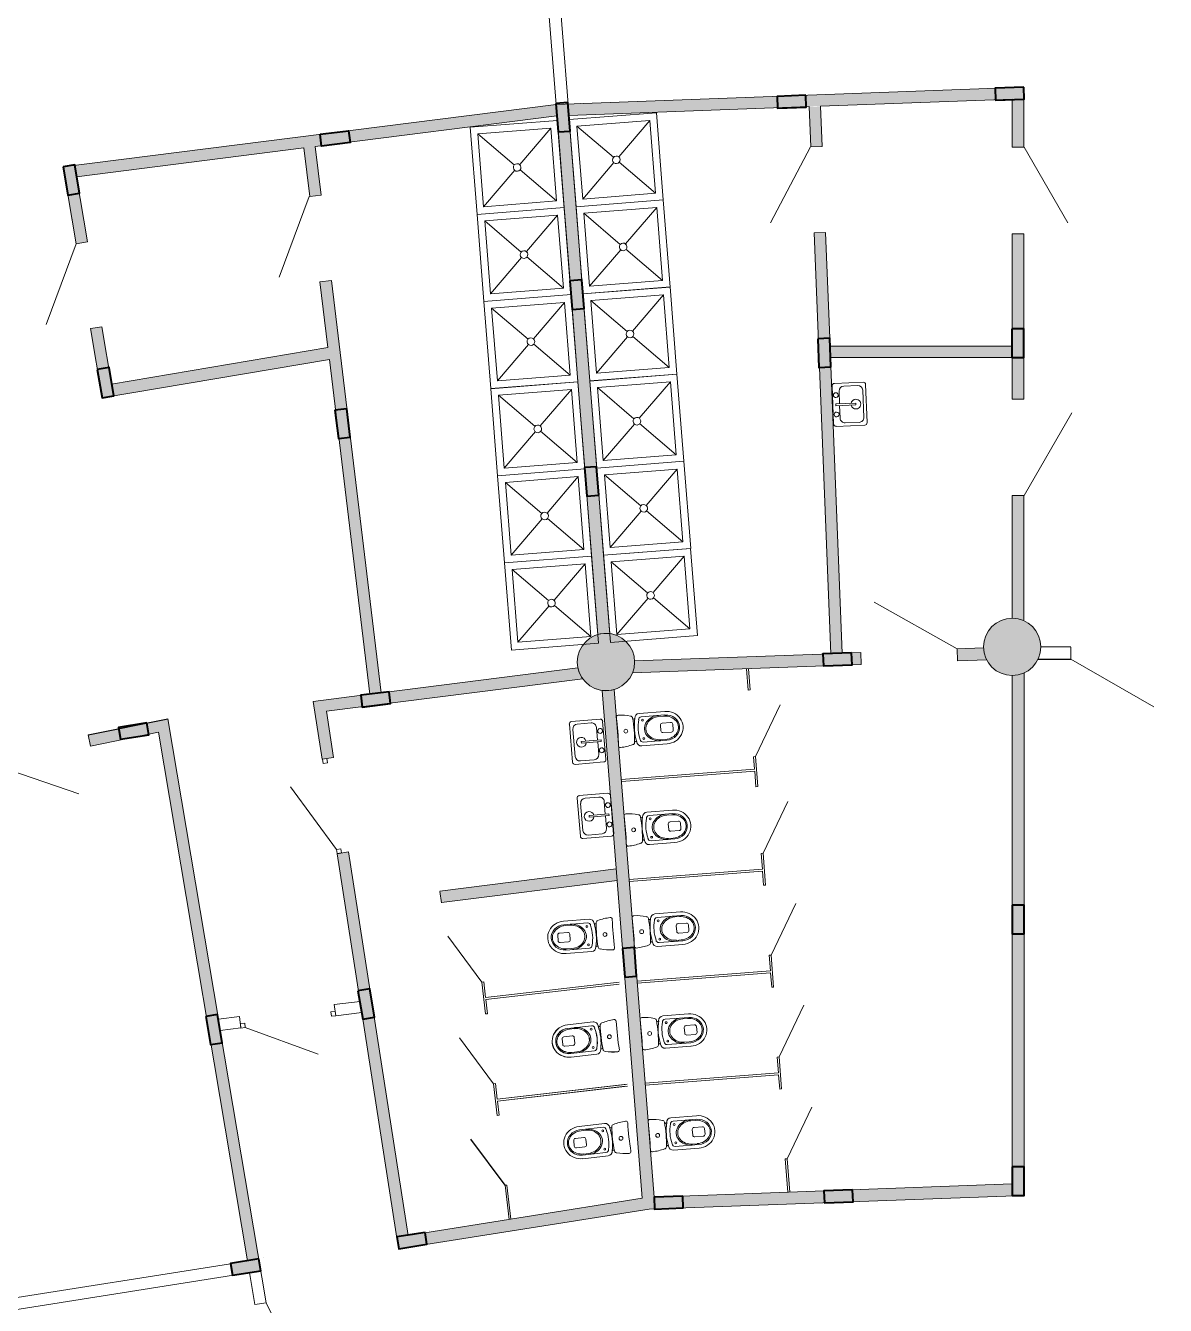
# Model space of a CAD drawing. Header units: millimetres. Extents: x 72919 to 485785, y -53256 to 338519.
# Drawn here: x 211507 to 223439, y 225360 to 238761 of the extents above; entities that cross this region are included whole.
import ezdxf

# ---------------------------------------------------------------- set-up
doc = ezdxf.new("R2010")
doc.units = ezdxf.units.MM
doc.linetypes.add('CONTI', pattern=[0])
doc.layers.add('1', color=7, linetype='Continuous')
for name, color, linetype, lineweight in [('door', 177, 'Continuous', 9), ('door2', 177, 'Continuous', 13), ('equipments', 137, 'CONTI', 20), ('wall', 5, 'Continuous', 40)]:
    doc.layers.add(name, color=color, linetype=linetype, lineweight=lineweight)

# ---------------------------------------------------------------- blocks, each defined once
blk = doc.blocks.new('Раковина-Одиночная-2D - 660 x 560 мм-185091-Уровень 1')
at = {"layer": 'equipments'}
for p, q in [((107, 465), (107, 165)), ((107, 465), (107, 165)), ((531, 490), (132, 490)), ((531, 490), (132, 490)), ((138, 407), (138, 261)), ((474, 458), (189, 458)), ((525, 261), (525, 407)), ((557, 165), (557, 465)), ((557, 165), (557, 465)), ((341, 381), (322, 381)), ((322, 381), (322, 172)), ((341, 172), (341, 381)), ((132, 140), (531, 140)), ((132, 140), (531, 140)), ((189, 210), (322, 210)), ((322, 172), (341, 172)), ((341, 210), (474, 210))]:
    blk.add_line(p, q, dxfattribs=at)
for centre, radius, start, end in [((132, 465), 25.4, 90, 180), ((132, 465), 25.4, 90, 180), ((189, 407), 50.8, 90, 180), ((332, 381), 50.8, 360, 180), ((474, 407), 50.8, 360, 90), ((531, 465), 25.4, 0, 90), ((531, 465), 25.4, 360, 90), ((332, 381), 50.8, 180, 259.1931), ((332, 381), 50.8, 280.8069, 0), ((132, 165), 25.4, 180, 270), ((132, 165), 25.4, 180, 270), ((189, 261), 50.8, 180, 270), ((230, 175), 25.4, 360, 180), ((230, 175), 25.4, 180, 0), ((433, 175), 25.4, 360, 180), ((433, 175), 25.4, 180, 360), ((474, 261), 50.8, 270, 0), ((531, 165), 25.4, 270, 360), ((531, 165), 25.4, 270, 0)]:
    blk.add_arc(centre, radius, start, end, dxfattribs=at)
blk = doc.blocks.new('пренпее')
at = {"layer": 'equipments'}
for p, q in [((-370214, -1782523), (-370482, -1782523)), ((-370214, -1782561), (-370462, -1782561)), ((-370229, -1782571), (-370278, -1782571)), ((-370249, -1782644), (-370160, -1782644)), ((-370269, -1782724), (-370269, -1782664)), ((-370249, -1782744), (-370161, -1782744)), ((-370141, -1782724), (-370140, -1782664)), ((-370214, -1782864), (-370483, -1782864)), ((-370214, -1782827), (-370463, -1782826)), ((-370229, -1782817), (-370278, -1782817))]:
    blk.add_line(p, q, dxfattribs=at)
for centre, radius in [((-370453, -1782597), 10), ((-370635, -1782690), 20), ((-370454, -1782790), 10)]:
    blk.add_circle(centre, radius, dxfattribs=at)
for centre, radius, start, end in [((-370703, -1782543), 20, 89.9389, 179.9389), ((-370721, -1783066), 543, 74.2418, 88.1438), ((-370482, -1782571), 47.9, 89.9389, 179.1236), ((-373897, -1782689), 3177, 357.2325, 2.6453), ((-370577, -1782566), 23.8, 8.4054, 81.4725), ((-371863, -1782691), 1316, 354.2712, 5.6067), ((-370541, -1782564), 12.3, 173.1661, 332.2117), ((-369976, -1782694), 568, 167.4216, 192.454), ((-370097, -1782694), 408, 165.0277, 194.8502), ((-370462, -1782591), 30, 89.9389, 179.9389), ((-370249, -1782664), 20, 89.9389, 179.9389), ((-370160, -1782664), 20, 359.9389, 89.9389), ((-370249, -1782724), 20, 179.9389, 269.9389), ((-370161, -1782724), 20, 269.9389, 359.9389), ((-370704, -1782843), 20, 179.9389, 269.9389), ((-370720, -1782320), 543, 271.7341, 285.6361), ((-370577, -1782819), 23.8, 278.4054, 351.4725), ((-370542, -1782821), 12.2, 24.5514, 187.3037), ((-370483, -1782816), 47.9, 179.9389, 269.9389), ((-370463, -1782796), 30, 179.9389, 269.9389)]:
    blk.add_arc(centre, radius, start, end, dxfattribs=at)
for centre, major_axis, ratio, start_param, end_param in [((-370214, -1782694), (180, 0), 0.945693, 4.712389, 7.853982), ((-370282, -1782694), (158, 0), 0.838996, 1.570796, 4.712389), ((-370278, -1782694), (146, 0), 0.838114, 1.570796, 4.712389), ((-370229, -1782694), (146, 0), 0.838114, 4.712389, 7.853982), ((-370214, -1782694), (143, 0), 0.925942, -1.570796, 1.570796)]:
    blk.add_ellipse(centre, major_axis=major_axis, ratio=ratio, start_param=start_param, end_param=end_param, dxfattribs=at)
blk = doc.blocks.new('Душевая кабинка-2D - Душевая кабинка-2D-188725-Уровень 1')
at = {"layer": 'equipments'}
for p, q in [((0, 0), (0, 915)), ((0, 915), (915, 915)), ((75, 840), (429, 486)), ((75, 75), (75, 840)), ((75, 840), (840, 840)), ((840, 840), (486, 486)), ((840, 840), (840, 75)), ((915, 915), (915, 0)), ((430, 430), (75, 75)), ((485, 430), (840, 75)), ((915, 0), (0, 0)), ((840, 75), (75, 75))]:
    blk.add_line(p, q, dxfattribs=at)
for start, end in [(360, 180), (180, 360)]:
    blk.add_arc((457, 457), 40, start, end, dxfattribs=at)
blk = doc.blocks.new('цкуак4')
at = {"layer": 'equipments', "color": 7, "lineweight": 40, "rotation": 4.570973032503563}
for p in [(-878848, 735231), (-878775, 734319), (-878702, 733407), (-878629, 732494), (-878556, 731582), (-878483, 730670)]:
    blk.add_blockref('Душевая кабинка-2D - Душевая кабинка-2D-188725-Уровень 1', p, dxfattribs=at)
blk = doc.blocks.new('сердечник для 125')
at = {"lineweight": 40, "ltscale": 200, "true_color": 0x000000}
h = blk.add_hatch(color=18, dxfattribs=at)
h.dxf.hatch_style = 1
h.paths.add_polyline_path([(-779283, 728683), (-779583, 728683), (-779583, 728558), (-779283, 728558)])
at = {"color": 18, "lineweight": 40, "true_color": 0x000000}
blk.add_lwpolyline([(-779283, 728683), (-779583, 728683), (-779583, 728558), (-779283, 728558)], close=True, dxfattribs=at)
at = {"ltscale": 0.740741}
for points in [[(-779408, 728682), (-779408, 728683)], [(-779283, 728558), (-779283, 728558)]]:
    blk.add_lwpolyline(points, dxfattribs=at)

msp = doc.modelspace()

# ---------------------------------------------------------------- hatches: boundary and pattern name
at = {"ltscale": 500, "true_color": 0x000000}
h = msp.add_hatch(color=18, dxfattribs=at)
h.dxf.hatch_style = 1
h.paths.add_polyline_path([(221960.43379, 238116.21844), (217185.27878, 237938.51841), (217194.70192, 237818.78601), (221835.43379, 237991.48369)])
h = msp.add_hatch(color=18, dxfattribs=at)
h.dxf.hatch_style = 1
h.paths.add_polyline_path([(221955.43379, 238116.03237), (221835.43379, 237986.48023), (221835.43379, 237489.66533), (221955.43379, 237489.66533)])
h = msp.add_hatch(color=18, dxfattribs=at)
h.dxf.hatch_style = 1
h.paths.add_polyline_path([(217060.11202, 237935.72599), (211899.68532, 237282.34602), (212038.78381, 237178.99974), (217069.5377, 237815.96138)])
h = msp.add_hatch(color=18, dxfattribs=at)
h.dxf.hatch_style = 1
h.paths.add_polyline_path([(217185.27878, 237938.51841), (217060.11202, 237935.72599), (217497.01522, 232384.34452), (217621.62988, 232394.15191)])
h = msp.add_hatch(color=18, dxfattribs=at)
h.dxf.hatch_style = 1
h.paths.add_polyline_path([(219829.13679, 237911.81898), (219709.21943, 237907.35644), (219725.2683, 237490.51325), (219850.65907, 237495.49992)])
h = msp.add_hatch(color=18, dxfattribs=at)
h.dxf.hatch_style = 1
h.paths.add_polyline_path([(214539.14879, 237495.57984), (214419.51129, 237480.43211), (214480.79778, 236971.72387), (214600.47899, 236986.13177)])
h = msp.add_hatch(color=18, dxfattribs=at)
h.dxf.hatch_style = 1
h.paths.add_polyline_path([(212044.57958, 237174.69364), (211899.68532, 237282.34602), (212035.60968, 236475.40239), (212153.94268, 236495.3348)])
h = msp.add_hatch(color=18, dxfattribs=at)
h.dxf.hatch_style = 1
h.paths.add_polyline_path([(219881.34478, 236595.99781), (219761.43913, 236591.2403), (219936.29265, 232184.32945), (220056.21001, 232188.79176)])
h = msp.add_hatch(color=18, dxfattribs=at)
h.dxf.hatch_style = 1
h.paths.add_polyline_path([(221955.43379, 236579.66533), (221835.43379, 236579.66533), (221835.43379, 234849.49411), (221955.43379, 234849.49411)])
h = msp.add_hatch(color=18, dxfattribs=at)
h.dxf.hatch_style = 1
h.paths.add_polyline_path([(214707.58203, 236092.56417), (214588.44649, 236078.18628), (215108.68374, 231759.95947), (215227.73366, 231775.04805)])
h = msp.add_hatch(color=18, dxfattribs=at)
h.dxf.hatch_style = 1
h.paths.add_polyline_path([(212303.4358, 235607.83731), (212185.1028, 235587.90489), (212306.20006, 234868.98549), (212424.53306, 234888.9179)])
h = msp.add_hatch(color=18, dxfattribs=at)
h.dxf.hatch_style = 1
h.paths.add_polyline_path([(212404.60064, 235007.2509), (212425.36357, 234883.98736), (214686.433, 235264.84966), (214671.46526, 235389.08937)])
h = msp.add_hatch(color=18, dxfattribs=at)
h.dxf.hatch_style = 1
h.paths.add_polyline_path([(219933.63232, 235404.28811), (219938.59196, 235284.28811), (221835.43379, 235284.28811), (221835.43379, 235404.28811)])
h = msp.add_hatch(color=18, dxfattribs=at)
h.dxf.hatch_style = 1
edge = h.paths.add_edge_path()
edge.add_line((221955.43379, 233839.49411), (221835.43379, 233839.49411))
edge.add_line((221835.43379, 233839.49411), (221835.43379, 232555.50032))
edge.add_arc((221831.7645, 232243.65043), 311.87148, 66.637990983, 89.32587723, ccw=False)
edge.add_line((221955.43379, 232529.95399), (221955.43379, 233839.49411))
h = msp.add_hatch(color=18, dxfattribs=at)
h.dxf.hatch_style = 1
edge = h.paths.add_edge_path()
edge.add_arc((221835.43379, 232254.99944), 300, 0, 360)
h = msp.add_hatch(color=18, dxfattribs=at)
h.dxf.hatch_style = 1
edge = h.paths.add_edge_path()
edge.add_arc((217582.34381, 232096.73536), 300, 0, 360)
h = msp.add_hatch(color=18, dxfattribs=at)
h.dxf.hatch_style = 1
edge = h.paths.add_edge_path()
edge.add_arc((217582.34381, 232096.73536), 300, 0, 360)
h = msp.add_hatch(color=18, dxfattribs=at)
h.dxf.hatch_style = 1
edge = h.paths.add_edge_path()
edge.add_arc((217582.34381, 232096.73536), 300, -22.493236647, 2.131081705, ccw=False)
edge.add_line((217859.52122, 231981.96305), (220254.87351, 232071.09783))
edge.add_line((220254.87351, 232071.09783), (220250.22528, 232196.01137))
edge.add_line((220250.22528, 232196.01137), (217882.13632, 232107.8911))
h = msp.add_hatch(color=18, dxfattribs=at)
h.dxf.hatch_style = 1
edge = h.paths.add_edge_path()
edge.add_line((221535.66164, 232243.84446), (221259.52673, 232233.56905))
edge.add_line((221259.52673, 232233.56905), (221264.17496, 232108.6555))
edge.add_line((221264.17496, 232108.6555), (221567.80257, 232119.95396))
edge.add_arc((221830.31797, 232254.17278), 294.83729, 182.007515217, 207.079743133, ccw=False)
h = msp.add_hatch(color=18, dxfattribs=at)
h.dxf.hatch_style = 1
edge = h.paths.add_edge_path()
edge.add_line((214518.25536, 231685.12758), (214612.90985, 231078.02704))
edge.add_line((214612.90985, 231078.02704), (214731.47996, 231096.51411))
edge.add_line((214731.47996, 231096.51411), (214655.84595, 231581.60607))
edge.add_line((214655.84595, 231581.60607), (217338.74187, 231921.64083))
edge.add_arc((217580.82512, 232096.06961), 298.37845, 191.568292731, 215.773964793, ccw=False)
edge.add_line((217288.50782, 232036.23405), (214518.25536, 231685.12758))
h = msp.add_hatch(color=18, dxfattribs=at)
h.dxf.hatch_style = 1
edge = h.paths.add_edge_path()
edge.add_arc((221835.43379, 232254.99944), 300, 270, 294.624318352, ccw=False)
edge.add_line((221835.43379, 231954.99944), (221835.43379, 226631.47077))
edge.add_line((221835.43379, 226631.47077), (221960.43379, 226510.99486))
edge.add_line((221960.43379, 226510.99486), (221960.43379, 231982.28164))
h = msp.add_hatch(color=18, dxfattribs=at)
h.dxf.hatch_style = 1
edge = h.paths.add_edge_path()
edge.add_arc((217582.34381, 232096.73536), 300, 262.47530082, 286.52469918, ccw=False)
edge.add_line((217543.05774, 231799.31881), (217690.16798, 229930.106))
edge.add_line((217690.16798, 229930.106), (215844.18217, 229696.14264))
edge.add_line((215844.18217, 229696.14264), (215859.27047, 229577.09499))
edge.add_line((215859.27047, 229577.09499), (217699.59371, 229810.34066))
edge.add_line((217699.59371, 229810.34066), (217961.58516, 226481.42373))
edge.add_line((217961.58516, 226481.42373), (218033.34717, 226366.19428))
edge.add_line((218033.34717, 226366.19428), (218086.04312, 226493.22225))
edge.add_line((218086.04312, 226493.22225), (217667.67241, 231809.12619))
h = msp.add_hatch(color=18, dxfattribs=at)
h.dxf.hatch_style = 1
h.paths.add_polyline_path([(212990.95003, 231502.80661), (212162.2446, 231333.28365), (212186.2942, 231215.71827), (212897.07721, 231361.1186), (213849.60524, 225706.2349), (213948.18892, 225843.41335)])
h = msp.add_hatch(color=18, dxfattribs=at)
h.dxf.hatch_style = 1
h.paths.add_polyline_path([(215511.80484, 226091.7639), (214885.53551, 230108.45192), (214766.96804, 230089.96526), (215411.99551, 225952.96867), (218033.34717, 226366.19428), (217961.58516, 226481.42373)])
h = msp.add_hatch(color=18, dxfattribs=at)
h.dxf.hatch_style = 1
h.paths.add_polyline_path([(221835.43379, 226631.47077), (218086.04312, 226493.22225), (218033.34717, 226366.19428), (221960.43379, 226510.99486)])
at = {"layer": '1', "ltscale": 500, "true_color": 0x000000}
h = msp.add_hatch(color=18, dxfattribs=at)
h.dxf.hatch_style = 1
h.paths.add_polyline_path([(217067.46032, 239435.5438), (216942.84566, 239425.73641), (217060.25841, 237933.86597), (217184.87307, 237943.67335), (217067.46032, 239435.5438)], flags=0)
h = msp.add_hatch(color=18, dxfattribs=at)
h.dxf.hatch_style = 1
h.paths.add_polyline_path([(212895.98192, 231361.60431), (212997.68218, 231510.1239), (212161.12501, 231338.1581), (212186.2942, 231215.71827), (212895.98192, 231361.60431)], flags=0)
h = msp.add_hatch(color=18, dxfattribs=at)
h.dxf.hatch_style = 1
h.paths.add_polyline_path([(212997.68218, 231510.1239), (212895.98192, 231361.60431), (213398.1418, 228386.44293), (213521.39845, 228407.24669), (212997.68218, 231510.1239)], flags=0)
h = msp.add_hatch(color=18, dxfattribs=at)
h.dxf.hatch_style = 1
h.paths.add_polyline_path([(213571.23638, 228111.37336), (213447.97284, 228090.61043), (213829.36461, 225826.39771), (213952.62815, 225847.16064), (213571.23638, 228111.37336)], flags=0)
h = msp.add_hatch(color=18, dxfattribs=at)
h.dxf.hatch_style = 1
h.paths.add_polyline_path([(211000.45706, 225376.75144), (213652.72937, 225798.38695), (213672.35437, 225674.93712), (211029.72174, 225254.83404)], flags=0)
at = {"layer": 'wall', "lineweight": 18, "ltscale": 0.007407, "true_color": 0x000000}
h = msp.add_hatch(color=18, dxfattribs=at)
h.dxf.hatch_style = 1
h.paths.add_polyline_path([(222115.65058, 232253.26021), (222115.65058, 232128.26021), (222450.46048, 232128.26021), (222450.46048, 232253.26021), (222115.65058, 232253.26021)], flags=0)

# ---------------------------------------------------------------- linework, layer by layer
at = {"color": 18, "ltscale": 500, "true_color": 0x000000}
for p, q in [((212162.2446, 231333.28365), (212994.76966, 231503.58797)), ((216526.47774, 226618.09265), (216168.98683, 227099.96426))]:
    msp.add_line(p, q, dxfattribs=at)
for points in [[(415650.43379, 180914.99944, 0.4142135624), (336810.43379, 259754.99944), (221610.43379, 259754.99944, 0.4142135624), (142770.43379, 180914.99944), (142770.43379, 104414.99944, 0.4142135624), (221610.43379, 25574.99944), (336810.43379, 25574.99944, 0.4142135624), (415650.43379, 104414.99944)], [(414950.43379, 180914.99944, 0.4142135624), (336810.43379, 259054.99944), (221610.43379, 259054.99944, 0.4142135624), (143470.43379, 180914.99944), (143470.43379, 104414.99944, 0.4142135624), (221610.43379, 26274.99944), (336810.43379, 26274.99944, 0.4142135624), (414950.43379, 104414.99944)]]:
    msp.add_lwpolyline(points, format="xyb", close=True, dxfattribs=at)
msp.add_lwpolyline([(222107.115, 232128.26021), (222450.46048, 232128.26021)], dxfattribs=at)
at = {"layer": 'door', "ltscale": 100}
for p, q in [((219306.15315, 236694.05705), (219725.2683, 237490.51325)), ((214162.09115, 236127.8495), (214476.37505, 236971.19144)), ((211721.32577, 235632.06044), (212035.60968, 236475.40239)), ((222460.43379, 234705.51952), (221960.43379, 233839.49411)), ((212063.60932, 230715.07285), (211196.78564, 231013.30084)), ((216405.35034, 227681.21359), (216047.85942, 228163.08519))]:
    msp.add_line(p, q, dxfattribs=at)
at = {"layer": 'door', "linetype": 'ByBlock', "ltscale": 100}
for p, q in [((222418.77951, 236695.78724), (221960.43379, 237489.66533)), ((220388.55235, 232724.89747), (221259.52673, 232233.56905)), ((223316.48588, 231628.26021), (222450.46048, 232128.26021))]:
    msp.add_line(p, q, dxfattribs=at)
at = {"layer": 'door', "ltscale": 0.3125}
msp.add_line((214024.99104, 225387.46134), (214503.03267, 224420.23625), dxfattribs=at)
at = {"layer": 'door2', "ltscale": 0.769231}
for p, q in [((214660.69911, 231085.47792), (214614.32698, 231078.24799)), ((214614.32698, 231078.24799), (214621.33472, 231033.30103)), ((214667.70685, 231040.53097), (214660.69911, 231085.47792)), ((214621.33472, 231033.30103), (214667.70685, 231040.53097)), ((214807.97557, 230142.2448), (214761.60344, 230135.01486)), ((214761.60344, 230135.01486), (214768.61117, 230090.0679)), ((214814.98331, 230097.29784), (214807.97557, 230142.2448)), ((214768.61117, 230090.0679), (214814.98331, 230097.29784)), ((214701.69242, 228434.25642), (214746.79959, 228440.14544)), ((214707.76817, 228387.71899), (214701.69242, 228434.25642)), ((214752.87534, 228393.60801), (214707.76817, 228387.71899)), ((214746.79959, 228440.14544), (214752.87534, 228393.60801)), ((213755.03659, 228310.87965), (213800.14376, 228316.76867)), ((213761.11234, 228264.34222), (213755.03659, 228310.87965)), ((213806.21951, 228270.23124), (213761.11234, 228264.34222)), ((213800.14376, 228316.76867), (213806.21951, 228270.23124))]:
    msp.add_line(p, q, dxfattribs=at)
at = {"layer": 'door2'}
for p, q in [((214761.60344, 230135.01486), (214278.41289, 230789.32305)), ((213806.21951, 228270.23124), (214569.84328, 227990.1044))]:
    msp.add_line(p, q, dxfattribs=at)
at = {"layer": 'equipments'}
for p, q in [((219072.39073, 231802.64856), (219054.96985, 232026.44755)), ((219092.33102, 231804.19289), (219075.01181, 232027.19334)), ((219072.39073, 231802.64856), (219092.33102, 231804.19289)), ((219147.37359, 231106.3603), (219406.3551, 231647.58906)), ((219127.5846, 231104.82788), (219147.52489, 231106.3722)), ((219137.66273, 230975.14169), (219127.5846, 231104.82788)), ((219171.95932, 230792.32119), (219147.37359, 231106.3603)), ((219137.66273, 230975.14169), (217741.82644, 230866.90988)), ((219139.20706, 230955.20141), (217743.39562, 230846.97152)), ((219152.01904, 230790.77687), (219139.20706, 230955.20141)), ((219152.01904, 230790.77687), (219171.95932, 230792.32119)), ((219226.86728, 230094.49083), (219485.84464, 230635.72158)), ((219207.21856, 230092.96797), (219227.15883, 230094.51245)), ((219220.04374, 229928.38976), (219207.21856, 230092.96797)), ((219253.1647, 229760.52327), (219226.87898, 230094.51528)), ((219220.04374, 229928.38976), (217824.20844, 229820.14725)), ((219221.58822, 229908.44949), (217825.77763, 229800.20889)), ((219233.22442, 229758.97879), (219221.58822, 229908.44949)), ((219233.22442, 229758.97879), (219253.1647, 229760.52327)), ((219310.81827, 229027.79021), (219569.79564, 229569.02096)), ((216284.22293, 228744.33452), (215926.73202, 229226.20613)), ((219291.16955, 229026.26736), (219311.10983, 229027.81184)), ((219303.99474, 228861.68915), (219291.16955, 229026.26736)), ((219337.11569, 228693.82266), (219310.82997, 229027.81466)), ((219303.99474, 228861.68915), (217908.1596, 228753.44665)), ((219305.53922, 228841.74887), (217909.72878, 228733.50829)), ((219317.17542, 228692.27818), (219305.53922, 228841.74887)), ((216303.80122, 228746.5888), (216283.93261, 228744.30012)), ((216322.13269, 228411.48511), (216284.20678, 228744.35629)), ((216322.61468, 228582.58719), (216303.80122, 228746.5888)), ((216322.61468, 228582.58719), (217720.53807, 228743.48622)), ((216324.90336, 228562.71858), (217722.10739, 228723.5348)), ((219317.17542, 228692.27818), (219337.11569, 228693.82266)), ((216342.0013, 228413.77379), (216324.90336, 228562.71858)), ((219394.76936, 227961.0896), (219653.74672, 228502.32035)), ((216342.0013, 228413.77379), (216322.13269, 228411.48511)), ((217179.88419, 228297.99676), (217446.73696, 228328.44752)), ((217184.17724, 228260.37495), (217431.15896, 228288.55821)), ((217200.06514, 228252.12304), (217249.3119, 228257.74262)), ((216405.35034, 227681.21359), (216047.85942, 228163.08519)), ((217122.90823, 228149.96397), (217129.71073, 228090.35083)), ((217228.85107, 228182.18297), (217140.51178, 228172.10251)), ((217250.98961, 228164.57942), (217257.79211, 228104.96629)), ((217240.18856, 228082.82774), (217151.84928, 228072.74728)), ((217214.27891, 227996.58143), (217461.26063, 228024.76468)), ((217218.57196, 227958.95962), (217485.42472, 227989.41038)), ((217227.89931, 228008.20056), (217277.14607, 228013.82014)), ((219375.12064, 227959.56675), (219395.06091, 227961.11123)), ((219387.94582, 227794.98854), (219375.12064, 227959.56675)), ((219421.06678, 227627.12205), (219394.78106, 227961.11405)), ((219387.94582, 227794.98854), (217992.11076, 227686.74604)), ((219389.4903, 227775.04826), (217993.67994, 227666.80769)), ((219401.1265, 227625.57757), (219389.4903, 227775.04826)), ((216424.92863, 227683.46786), (216405.06001, 227681.17918)), ((216424.92863, 227683.46786), (216405.06001, 227681.17918)), ((216443.26009, 227348.36417), (216405.33419, 227681.23536)), ((216443.26009, 227348.36417), (216405.33419, 227681.23536)), ((216443.74208, 227519.46626), (216424.92863, 227683.46786)), ((216443.74208, 227519.46626), (216424.92863, 227683.46786)), ((216443.74208, 227519.46626), (217804.49669, 227676.08721)), ((216443.74208, 227519.46626), (217785.03943, 227673.8477)), ((216446.03076, 227499.59764), (217806.06601, 227656.13579)), ((216446.03076, 227499.59764), (217787.3035, 227653.97625)), ((219401.1265, 227625.57757), (219421.06678, 227627.12205)), ((216463.12871, 227350.65285), (216446.03076, 227499.59764)), ((216463.12871, 227350.65285), (216446.03076, 227499.59764)), ((219478.72044, 226894.38899), (219737.69781, 227435.61974)), ((216463.12871, 227350.65285), (216443.26009, 227348.36417)), ((219459.07172, 226892.86614), (219479.012, 226894.41062)), ((219486.23106, 226544.34594), (219459.07172, 226892.86614)), ((219506.22501, 226545.08316), (219478.73214, 226894.41344)), ((216546.05604, 226620.34692), (216526.18742, 226618.05824)), ((216587.05905, 226262.91335), (216546.05604, 226620.34692)), ((216567.28974, 226259.7706), (216526.46159, 226618.11442))]:
    msp.add_line(p, q, dxfattribs=at)
for centre, radius in [((217426.38291, 228251.88475), 10), ((217618.25049, 228173.17591), 20), ((217448.35244, 228059.3565), 10)]:
    msp.add_circle(centre, radius, dxfattribs=at)
for centre, radius, start, end in [((217434.56021, 228258.75164), 30, 6.509903728, 96.509903729), ((217452.16376, 228280.89019), 47.86596, 6.509903728, 96.509903729), ((217083.56501, 228115.2798), 408.47168, 351.598650754, 21.421156701), ((217510.13946, 228292.60731), 12.17008, 211.122393927, 13.874666431), ((216962.75381, 228101.16216), 567.99311, 353.992546311, 19.025005312), ((217545.69719, 228294.71459), 23.75659, 104.97636966, 178.043437799), ((218838.13833, 228314.87271), 1316.32607, 180.842149345, 192.177658116), ((217744.94576, 227814.55409), 543.41876, 98.305072063, 112.207059916), ((217668.71979, 228332.40297), 20, 6.509903728, 96.509903729), ((220858.37839, 228545.40374), 3176.7848, 183.80353103, 189.216276438), ((217142.77928, 228152.23146), 20, 96.509903729, 186.509903728), ((217231.11857, 228162.31192), 20, 6.509903728, 96.509903729), ((217237.92106, 228102.69879), 20, 276.509903729, 6.509903728), ((217149.58178, 228092.61833), 20, 186.509903728, 276.509903729), ((217457.85938, 228054.57125), 30, 276.509903729, 6.509903728), ((217479.99792, 228036.96771), 47.86596, 276.509903729, 5.694566532), ((217539.11231, 228037.25863), 12.31975, 359.73704912, 158.782690862), ((217574.38158, 228043.34128), 23.75659, 194.976369655, 268.043437812), ((217660.33357, 228556.04622), 543.41876, 260.812747529, 274.714735401), ((217702.73228, 228034.33729), 20, 276.509903729, 6.509903728)]:
    msp.add_arc(centre, radius, start, end, dxfattribs=at)
for centre, major_axis, ratio, start_param, end_param in [((217199.22807, 228128.47819), (-179.25326, -20.45472), 0.9456930998, 4.7123889804, 7.853981634), ((217199.22807, 228128.47819), (-142.44596, -16.25461), 0.9259424885, -1.5707963268, 1.5707963268), ((217213.98222, 228130.1618), (-145.5187, -16.60524), 0.8381138719, 4.7123889804, 7.853981634), ((217263.22898, 228135.78138), (-145.5187, -16.60524), 0.8381138719, 1.5707963268, 4.7123889804), ((217267.37068, 228136.25399), (-157.20789, -17.9391), 0.8389958211, 1.5707963268, 4.7123889804)]:
    msp.add_ellipse(centre, major_axis=major_axis, ratio=ratio, start_param=start_param, end_param=end_param, dxfattribs=at)
at = {"layer": 'wall', "color": 18, "lineweight": 18, "ltscale": 0.007407, "true_color": 0x000000}
for p, q in [((221955.43379, 238116.03237), (221955.43379, 237489.66533)), ((217060.11202, 237935.72599), (211899.68532, 237282.34602)), ((219709.0212, 237912.35253), (217194.70192, 237818.78601)), ((221835.43379, 237991.48369), (219828.93856, 237916.81507)), ((221835.43379, 237991.48369), (221835.43379, 237489.66533)), ((217069.5377, 237815.96138), (214539.14879, 237495.57984)), ((214419.51129, 237480.43211), (212038.78381, 237178.99974)), ((214480.79778, 236971.72387), (214419.51129, 237480.43211)), ((214600.47899, 236986.13177), (214539.14879, 237495.57984)), ((219725.2683, 237490.51325), (219845.66302, 237495.30123)), ((221955.43379, 237489.66533), (221835.43379, 237489.66533)), ((211899.68532, 237282.34602), (212035.60968, 236475.40239)), ((212038.78381, 237178.99974), (212153.94268, 236495.3348)), ((211955.62612, 236950.24165), (212035.60968, 236475.40239)), ((214600.47899, 236986.13177), (214480.79778, 236971.72387)), ((219761.03213, 236591.22412), (219881.34478, 236595.99781)), ((221835.43379, 236579.66533), (221835.43379, 235404.28811)), ((221955.43379, 236579.66533), (221835.43379, 236579.66533)), ((221955.43379, 236579.66533), (221955.43379, 234849.49411)), ((212153.94268, 236495.3348), (212035.60968, 236475.40239)), ((214671.46526, 235389.08937), (214588.44649, 236078.18628)), ((215227.73366, 231775.04805), (214707.58203, 236092.56417)), ((212303.4358, 235607.83731), (212404.60064, 235007.2509)), ((219928.62839, 235404.28811), (221835.43379, 235404.28811)), ((215108.68374, 231759.95947), (214686.433, 235264.84966)), ((221835.43379, 235284.28811), (221835.43379, 234849.49411)), ((221835.43379, 233839.49411), (221835.43379, 232555.50032)), ((221955.43379, 233839.49411), (221955.43379, 232529.95399)), ((215227.73366, 231775.04805), (217288.50782, 232036.23405)), ((221960.43379, 231982.7819), (221960.43379, 226510.99486)), ((217338.74187, 231921.64083), (214655.84595, 231581.60607)), ((221835.43379, 231954.99944), (221835.43379, 226631.47077)), ((214518.25536, 231685.12758), (215108.68374, 231759.95947)), ((214612.9125, 231078.02744), (214518.25536, 231685.12758)), ((214731.47996, 231096.51411), (214655.84595, 231581.60607)), ((212186.2942, 231215.71827), (212897.07721, 231361.1186)), ((212897.07721, 231361.1186), (213829.36461, 225826.39771)), ((214612.9125, 231078.02744), (214731.47996, 231096.51411)), ((217699.59371, 229810.34066), (215859.27047, 229577.09499)), ((215859.43233, 229575.82049), (215844.28927, 229695.05563)), ((214753.26358, 228390.54479), (214738.17018, 228509.38885)), ((213761.11234, 228264.34222), (213745.99423, 228383.38081)), ((213968.63395, 225722.03711), (210967.74664, 225244.98177)), ((213653.03374, 225796.48716), (211000.84057, 225374.86423)), ((213850.11707, 225703.19631), (213906.65804, 225367.52893)), ((213906.65804, 225367.52893), (214024.99104, 225387.46134))]:
    msp.add_line(p, q, dxfattribs=at)
for points in [[(216942.84566, 239425.73641), (217060.25841, 237933.86597), (221955.43379, 238116.03237)], [(217067.46032, 239435.5438), (217185.27878, 237938.51841)], [(221780.69228, 238109.28191), (221780.67531, 238109.73791)], [(217314.98518, 237947.89088), (217314.96821, 237948.34688)], [(219709.0212, 237912.35253), (219725.7578, 237490.53272)], [(219828.93856, 237916.81507), (219845.66302, 237495.30123)], [(221660.28259, 237980.17234), (221660.40902, 237980.17704)], [(217069.5377, 237815.96138), (217497.01522, 232384.34452)], [(217194.57549, 237818.78131), (217194.70192, 237818.78601)], [(217194.70192, 237818.78601), (217621.62988, 232394.15191)], [(219761.43913, 236591.2403), (219936.29265, 232184.32945)], [(219881.34478, 236595.99781), (219928.62839, 235404.28811)], [(214588.44649, 236078.18628), (214707.58203, 236092.56417)], [(212185.1028, 235587.90489), (212303.4358, 235607.83731)], [(212185.1028, 235587.90489), (212307.03058, 234864.05495), (214686.433, 235264.84966)], [(212404.60064, 235007.2509), (214671.46526, 235389.08937)], [(221835.43379, 235284.28811), (219933.38964, 235284.28811), (220056.21001, 232188.79176)], [(221955.43379, 234849.49411), (221835.43379, 234849.49411)], [(221955.43379, 233839.49411), (221835.43379, 233839.49411)], [(222135.43471, 232254.99944), (222450.46048, 232254.99944)], [(222450.46048, 232253.26021), (222450.46048, 232128.26021)], [(217882.13632, 232107.8911), (219936.29265, 232184.32945)], [(220056.21001, 232188.79176), (220250.22528, 232196.01137)], [(220254.87351, 232071.09783), (220250.22528, 232196.01137)], [(221259.52673, 232233.56905), (221535.66164, 232243.84446)], [(221264.17496, 232108.6555), (221259.52673, 232233.56905)], [(221264.17496, 232108.6555), (221567.80257, 232119.95396)], [(217859.52122, 231981.96305), (220254.87351, 232071.09783)], [(217543.05774, 231799.31881), (217961.58516, 226481.42373)], [(217667.67241, 231809.12619), (218086.04312, 226493.22225)], [(212162.2446, 231333.28365), (212994.76966, 231503.58797), (213525.07413, 228355.32358), (213745.99423, 228383.38081)], [(212186.2942, 231215.71827), (212162.2446, 231333.28365)], [(214766.96804, 230089.96526), (214885.53551, 230108.45192), (215511.77217, 226091.97346), (217961.58516, 226481.42373)], [(214766.96804, 230089.96526), (215412.00843, 225952.88584), (218033.34717, 226366.19428), (221960.43379, 226510.99486)], [(217690.16798, 229930.106), (215844.18217, 229696.14264)], [(214738.17018, 228509.38885), (215008.06221, 228543.66559)], [(215026.53614, 228425.17981), (214753.26358, 228390.54479)], [(213761.05539, 228264.79064), (213544.93766, 228237.39952), (214024.99104, 225387.46134)], [(218086.04312, 226493.22225), (221835.43379, 226631.47077)], [(218211.0956, 226497.58549), (218211.07879, 226498.04149)], [(219989.41115, 226563.15601), (219989.39434, 226563.61201)], [(217976.39447, 226359.52549), (217976.26887, 226359.51031)], [(218090.64192, 226368.51696), (218090.76835, 226368.52162)], [(219868.95747, 226434.08748), (219869.0839, 226434.09214)], [(215739.57384, 226139.97572), (215739.50219, 226140.42637)], [(213999.91977, 225862.027), (213999.84813, 225862.47766)]]:
    msp.add_lwpolyline(points, dxfattribs=at)
for centre in [(221835.43379, 232254.99944), (217582.34381, 232096.73536), (217582.34381, 232096.73536)]:
    msp.add_circle(centre, 300, dxfattribs=at)
for centre, radius, start, end in [((217582.09768, 232097.46261), 299.77841, 69.856264301, 119.143727715), ((217582.07916, 232097.23339), 300, 190.6676991, 214.740092278), ((217582.07916, 232097.23339), 300, 249.88333531, 299.131972484)]:
    msp.add_arc(centre, radius, start, end, dxfattribs=at)

# ---------------------------------------------------------------- block references
at = {"layer": 'equipments', "xscale": -1}
for name, p, rotation in [('цкуак4', (-533759.97269, -627657.31957), 9.070969038142556), ('пренпее', (724971.9385, -1517375.20974), 184.42857930191), ('пренпее', (725066.65921, -1518404.45289), 184.4290188402091), ('пренпее', (725150.6102, -1519471.15351), 184.4290188402091), ('пренпее', (725234.56129, -1520537.85412), 184.4290188402091), ('пренпее', (725318.51237, -1521604.55473), 184.4290188402091)]:
    msp.add_blockref(name, p, dxfattribs=dict(at, rotation=rotation))
at = {"layer": 'equipments'}
for name, p, rotation in [('цкуак4', (1094169.33897, -499535.16688), 359.9290229760626), ('Раковина-Одиночная-2D - 660 x 560 мм-185091-Уровень 1', (219804.99679, 235114.45689), 272.2773955046808), ('Раковина-Одиночная-2D - 660 x 560 мм-185091-Уровень 1', (217732.09157, 230958.29282), 94.86455056032217), ('Раковина-Одиночная-2D - 660 x 560 мм-185091-Уровень 1', (217813.7881, 230182.1739), 94.86455056032217), ('пренпее', (-9814.40496, -1577314.15466), 184.5709811597893), ('пренпее', (53418.1468, -1585219.67359), 186.5709811597894), ('пренпее', (53539.27421, -1586282.79453), 186.5709811597893)]:
    msp.add_blockref(name, p, dxfattribs=dict(at, rotation=rotation))
at = {"layer": 'wall', "color": 18, "lineweight": 18, "ltscale": 0.007407, "true_color": 0x000000}
for p, rotation in [((1025515.7592, -461167.76598), 2.131190647973996), ((1027797.76838, -461082.84452), 2.131190647973996), ((882353.89559, 1071998.8578), 94.50000003955189), ((801018.07392, 1126776.84397), 99.56134353624867), ((882500.24913, 1070141.06252), 94.50000003955189), ((917015.02853, 1043041.97813), 92.27213952801138), ((950513.31989, 1014867.73862), 90), ((801375.58813, 1124654.3854), 99.56134353624867), ((844986.97627, 1095581.02818), 96.86958635452757), ((882654.1874, 1068185.0877), 94.50000003955189), ((1025995.55224, -467006.47533), 2.131190647973996), ((1080032.35312, -393130.09512), 7.22325133796772), ((1096798.56371, -365839.64855), 9.032805825998704), ((950518.31989, 1008835.2306), 90), ((885697.74966, 1061030.90205), 94.31791397764471), ((804104.40483, 1118148.51649), 99.56134353624867), ((802511.66725, 1117880.12162), 99.56134353624867), ((950518.31989, 1006094.44348), 90), ((1023989.89145, -472969.13193), 2.111668443379381), ((1025768.207, -472903.56141), 2.111668443379381), ((1099710.95127, -371175.17879), 9.032805825998704), ((1097971.29721, -371453.1275), 9.032805825998704)]:
    msp.add_blockref('сердечник для 125', p, dxfattribs=dict(at, rotation=rotation))
at = {"layer": 'wall', "color": 18, "lineweight": 18, "ltscale": 0.007407, "true_color": 0x000000, "xscale": -1, "rotation": 7.21602585862975}
msp.add_blockref('сердечник для 125', (-466991.05621, -583174.6321), dxfattribs=at)

doc.saveas('drawing.dxf')
